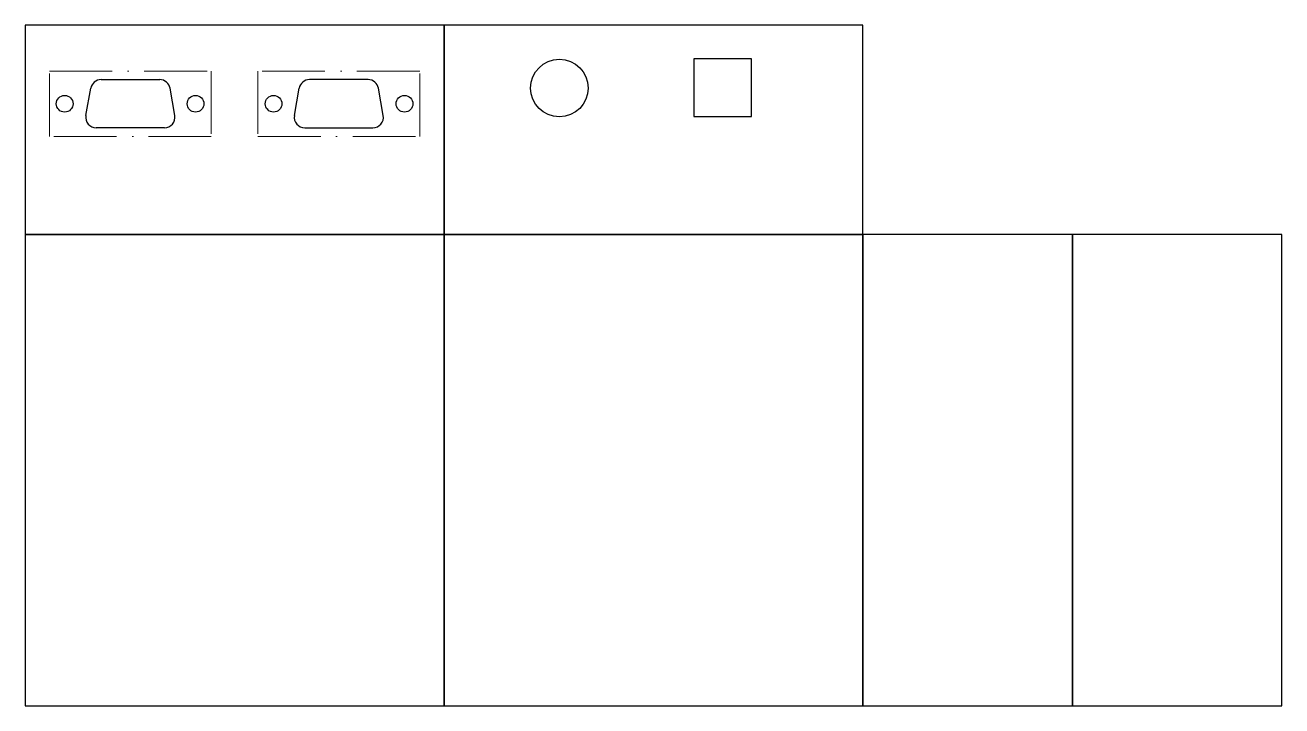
# Model space of a CAD drawing. Header units: millimetres. Extents: x -13 to 227, y -17 to 113.
import ezdxf

# ---------------------------------------------------------------- set-up
doc = ezdxf.new("R2010")
doc.units = ezdxf.units.MM
doc.linetypes.add('ACAD_ISO10W100', pattern=[18, 12, -3, 0, -3])
doc.layers.get('0').update_dxf_attribs({"lineweight": 25, "true_color": 0xffffff})
doc.layers.add('invisible', color=178, linetype='ACAD_ISO10W100', lineweight=15, true_color=0x000000)
doc.layers.add('main', color=178, linetype='Continuous', lineweight=25, true_color=0x000000)

msp = doc.modelspace()

# ---------------------------------------------------------------- linework, layer by layer
for p, q in [((67, 113), (-13, 113)), ((-13, 113), (-13, 73)), ((67, 73), (67, 113)), ((147, 113), (67, 113)), ((67, 113), (67, 73)), ((147, 73), (147, 113)), ((67, 73), (-13, 73)), ((-13, 73), (-13, -17)), ((-13, 73), (67, 73)), ((67, -17), (67, 73)), ((147, 73), (67, 73)), ((67, 73), (67, -17)), ((67, 73), (147, 73)), ((147, -17), (147, 73)), ((187, 73), (147, 73)), ((147, 73), (147, -17)), ((187, -17), (187, 73)), ((227, 73), (187, 73)), ((187, 73), (187, -17)), ((227, -17), (227, 73)), ((-13, -17), (67, -17)), ((67, -17), (147, -17)), ((147, -17), (187, -17)), ((187, -17), (227, -17))]:
    msp.add_line(p, q)
at = {"layer": 'invisible'}
for p, q in [((-8.35, 91.74), (-8.35, 104.24)), ((-8.35, 104.24), (22.55, 104.24)), ((22.55, 104.24), (22.55, 91.74)), ((62.35, 104.24), (31.45, 104.24)), ((31.45, 104.24), (31.45, 91.74)), ((62.35, 91.74), (62.35, 104.24)), ((22.55, 91.74), (-8.35, 91.74)), ((31.45, 91.74), (62.35, 91.74))]:
    msp.add_line(p, q, dxfattribs=at)
at = {"layer": 'main'}
for p, q in [((134.51, 113), (134.51, 113)), ((125.7, 106.54), (114.7, 106.54)), ((114.7, 106.54), (114.7, 95.54)), ((125.7, 95.54), (125.7, 106.54)), ((-1.39, 95.74), (-0.47, 100.94)), ((15.58, 95.74), (14.67, 100.94)), ((38.42, 95.74), (39.33, 100.94)), ((55.39, 95.74), (54.47, 100.94)), ((114.7, 95.54), (125.7, 95.54)), ((-8.35, 91.74), (-8.35, 91.74)), ((13.61, 93.39), (0.58, 93.39)), ((40.39, 93.39), (53.42, 93.39)), ((62.35, 91.74), (62.35, 91.74))]:
    msp.add_line(p, q, dxfattribs=at)
at = {"layer": 'main', "flags": 128}
for points in [[(1.5, 102.59), (12.7, 102.59)], [(52.5, 102.59), (41.3, 102.59)]]:
    msp.add_lwpolyline(points, dxfattribs=at)
at = {"layer": 'main'}
for centre, radius in [((89.03, 100.98), 5.5), ((-5.45, 97.99), 1.6), ((19.55, 97.99), 1.6), ((34.45, 97.99), 1.6), ((59.45, 97.99), 1.6)]:
    msp.add_circle(centre, radius, dxfattribs=at)
for centre, start, end in [((1.5, 100.59), 90, 170), ((12.7, 100.59), 10, 90), ((41.3, 100.59), 90, 170), ((52.5, 100.59), 10, 90), ((0.58, 95.39), 170, 270), ((13.61, 95.39), 270, 10), ((40.39, 95.39), 170, 270), ((53.42, 95.39), 270, 10)]:
    msp.add_arc(centre, 2, start, end, dxfattribs=at)

doc.saveas('drawing.dxf')
